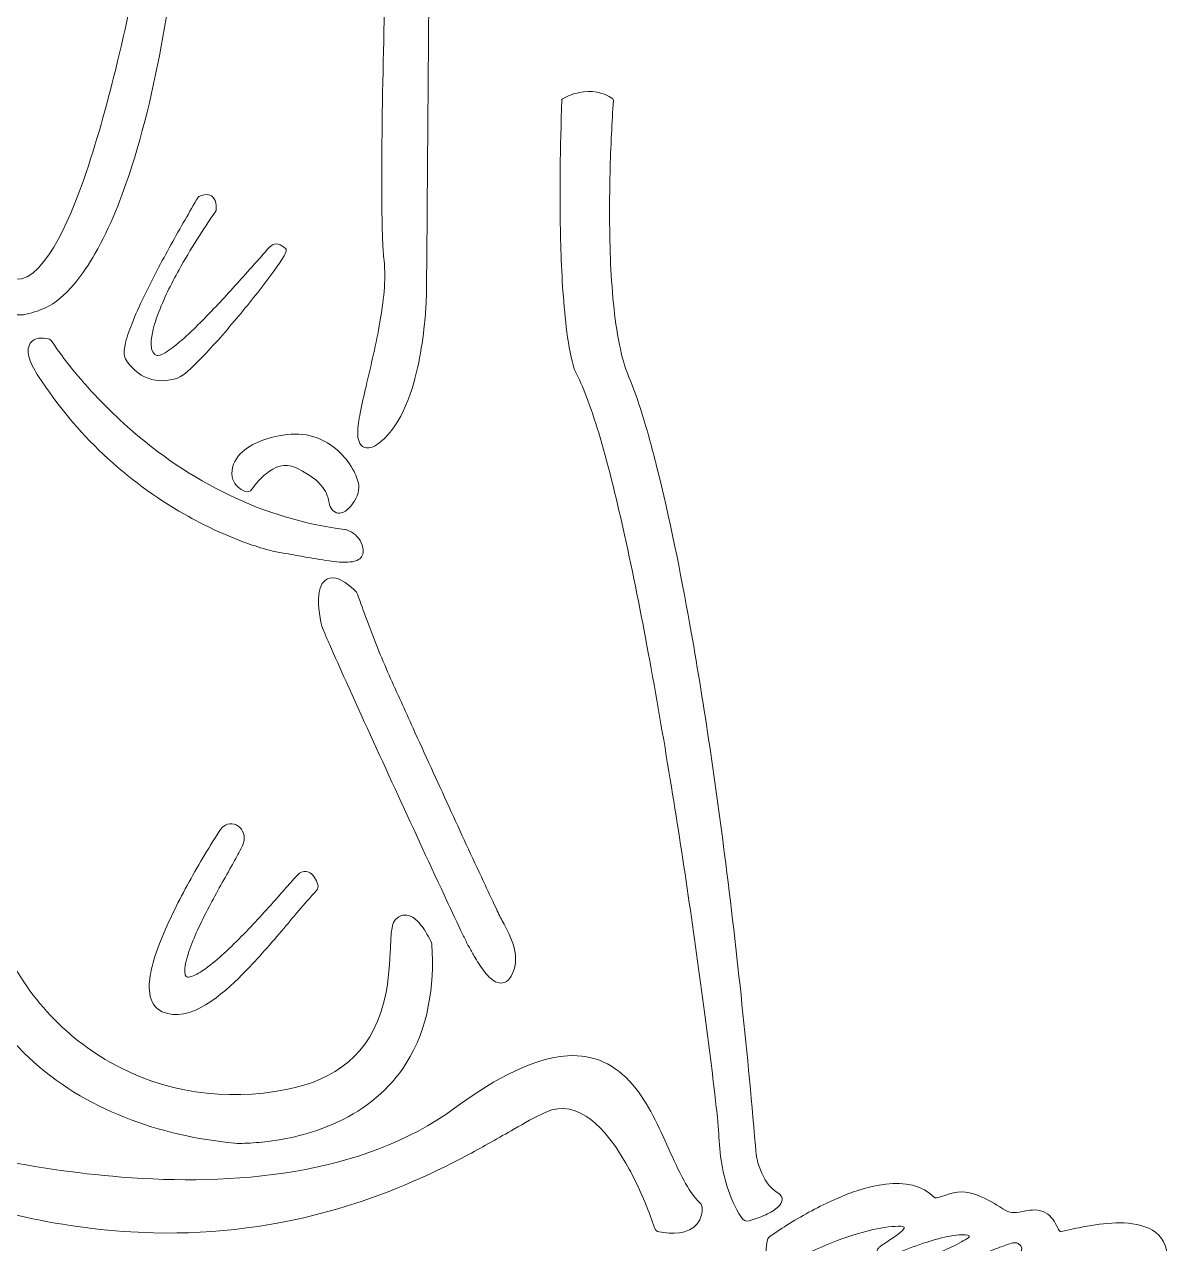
# Model space of a CAD drawing. Header units: millimetres. Extents: x -347 to 341, y -476 to 479.
# Drawn here: x -3.3 to 341.2, y -288.5 to 77.8 of the extents above; entities that cross this region are included whole.
import ezdxf

# ---------------------------------------------------------------- set-up
doc = ezdxf.new("R2010")
doc.units = ezdxf.units.MM
doc.header["$MEASUREMENT"] = 0
doc.layers.add('Layer 1', color=7, linetype='Continuous')

msp = doc.modelspace()

# ---------------------------------------------------------------- linework, layer by layer
at = {"layer": 'Layer 1', "color": 250, "lineweight": 9}
for points, knots in [([(49.1894, 209.4823), (50.701, 212.0393), (53.1445, 212.8694), (55.8336, 211.8998), (56.9492, 211.4977), (58.2101, 210.7267), (59.1011, 209.9057), (59.5579, 209.4837), (59.7566, 208.8995), (59.664, 208.2741), (57.852, 196.0679), (55.9609, 183.8694), (54.0611, 171.6798), (49.2806, 141.0073), (44.3392, 110.3605), (39.2462, 79.7394), (36.7406, 64.6799), (33.5169, 49.4369), (28.8672, 34.9197), (26.02, 26.0263), (22.496, 16.9403), (17.8523, 8.8818), (14.6074, 3.2498), (9.0711, -4.6374), (2.9749, -7.3187), (0.9247, -8.2188), (-1.3975, -9.0855), (-3.6146, -9.3858), (-6.4996, -9.7791), (-9.5195, -9.0355), (-10.0432, -5.5902), (-10.3436, -3.613), (-10.1449, -1.4807), (-8.7215, 0.0036), (-8.1218, 0.6242), (-7.2372, 1.1449), (-6.3841, 1.2723), (-6.2402, 1.2935), (-6.1141, 1.2983), (-5.9685, 1.2814), (3.4425, 0.3252), (12.1156, 24.4721), (14.5074, 31.2757), (18.303, 42.0751), (21.3607, 53.2842), (24.1032, 64.4174), (27.2309, 77.1277), (29.9507, 89.9606), (32.4503, 102.8193), (37.1183, 126.8388), (41.0352, 151.0674), (44.5031, 175.3068), (46.0935, 186.4234), (47.6294, 197.5961), (48.9451, 208.7522), (48.9772, 209.0238), (49.0529, 209.2485), (49.1894, 209.4823)], [0, 0, 0, 0, 0.05263158, 0.05263158, 0.05263158, 0.10526316, 0.10526316, 0.10526316, 0.15789474, 0.15789474, 0.15789474, 0.21052632, 0.21052632, 0.21052632, 0.26315789, 0.26315789, 0.26315789, 0.31578947, 0.31578947, 0.31578947, 0.36842105, 0.36842105, 0.36842105, 0.42105263, 0.42105263, 0.42105263, 0.47368421, 0.47368421, 0.47368421, 0.52631579, 0.52631579, 0.52631579, 0.57894737, 0.57894737, 0.57894737, 0.63157895, 0.63157895, 0.63157895, 0.68421053, 0.68421053, 0.68421053, 0.73684211, 0.73684211, 0.73684211, 0.78947368, 0.78947368, 0.78947368, 0.84210526, 0.84210526, 0.84210526, 0.89473684, 0.89473684, 0.89473684, 0.94736842, 0.94736842, 0.94736842, 1, 1, 1, 1]), ([(123.9717, 155.5931), (123.172, 155.0238), (122.2536, 153.9842), (121.6681, 153.1983), (120.0882, 151.0826), (119.1412, 148.6073), (118.9273, 145.9304), (118.8543, 145.0198), (118.8435, 144.0623), (118.8209, 143.147), (118.7709, 141.2712), (118.7374, 139.3923), (118.707, 137.5168), (118.607, 131.528), (118.5388, 125.5366), (118.4749, 119.5496), (118.2881, 102.4202), (118.1516, 85.2893), (118.0151, 68.1613), (117.8816, 51.3357), (117.7586, 34.5098), (117.6174, 17.6853), (117.5718, 12.0746), (117.5235, 6.4643), (117.4626, 0.8506), (117.443, -0.784), (117.4248, -2.4247), (117.3974, -4.0607), (117.3853, -4.7479), (117.4049, -5.575), (117.3336, -6.2534), (117.264, -6.8954), (117.2349, -7.5647), (117.1863, -8.2097), (117.0893, -9.5362), (116.9771, -10.8579), (116.8433, -12.1797), (116.449, -16.08), (115.8888, -19.9774), (115.0982, -23.8125), (113.4075, -32.0241), (110.1734, -42.3045), (103.6265, -47.6269), (102.347, -48.6679), (100.5306, -49.9123), (98.8352, -49.2598), (97.1371, -48.6088), (96.7881, -46.6633), (96.7881, -45.003), (96.7881, -43.0559), (97.1675, -40.8993), (97.5317, -38.99), (98.0433, -36.3025), (98.6653, -33.6253), (99.2846, -30.9635), (100.7854, -24.5166), (102.3366, -18.0802), (103.464, -11.5485), (104.4658, -5.748), (105.3355, 0.9732), (104.6875, 6.8525), (104.4915, 8.6253), (104.3898, 10.4326), (104.305, 12.2159), (104.1925, 14.6637), (104.129, 17.1133), (104.0833, 19.5628), (103.9651, 26.0476), (103.9769, 32.5428), (104.0273, 39.0309), (104.1529, 55.3922), (104.5354, 71.7674), (104.9892, 88.1213), (105.4129, 103.2244), (105.9075, 118.3295), (106.4903, 133.4265), (106.6816, 138.3361), (106.8772, 143.2457), (107.1063, 148.1536), (107.1732, 149.5713), (107.2414, 150.987), (107.3218, 152.4047), (107.357, 152.9767), (107.3718, 153.9024), (107.5026, 154.4471), (107.7452, 155.4593), (108.6074, 156.8801), (109.1568, 157.7555), (110.0947, 159.2445), (111.1631, 160.6953), (112.327, 162.0035), (113.4971, 163.3192), (114.9344, 164.6744), (116.5004, 165.4501), (118.2593, 166.3212), (120.1609, 166.4016), (121.7347, 165.0812), (123.4784, 163.6213), (124.8505, 161.6741), (125.034, 159.2931), (125.1083, 158.3353), (124.9657, 157.1426), (124.5393, 156.2699), (124.4011, 155.9861), (124.2237, 155.7752), (123.9717, 155.5931)], [0, 0, 0, 0, 0.02857143, 0.02857143, 0.02857143, 0.05714286, 0.05714286, 0.05714286, 0.08571429, 0.08571429, 0.08571429, 0.11428571, 0.11428571, 0.11428571, 0.14285714, 0.14285714, 0.14285714, 0.17142857, 0.17142857, 0.17142857, 0.2, 0.2, 0.2, 0.22857143, 0.22857143, 0.22857143, 0.25714286, 0.25714286, 0.25714286, 0.28571429, 0.28571429, 0.28571429, 0.31428571, 0.31428571, 0.31428571, 0.34285714, 0.34285714, 0.34285714, 0.37142857, 0.37142857, 0.37142857, 0.4, 0.4, 0.4, 0.42857143, 0.42857143, 0.42857143, 0.45714286, 0.45714286, 0.45714286, 0.48571429, 0.48571429, 0.48571429, 0.51428571, 0.51428571, 0.51428571, 0.54285714, 0.54285714, 0.54285714, 0.57142857, 0.57142857, 0.57142857, 0.6, 0.6, 0.6, 0.62857143, 0.62857143, 0.62857143, 0.65714286, 0.65714286, 0.65714286, 0.68571429, 0.68571429, 0.68571429, 0.71428571, 0.71428571, 0.71428571, 0.74285714, 0.74285714, 0.74285714, 0.77142857, 0.77142857, 0.77142857, 0.8, 0.8, 0.8, 0.82857143, 0.82857143, 0.82857143, 0.85714286, 0.85714286, 0.85714286, 0.88571429, 0.88571429, 0.88571429, 0.91428571, 0.91428571, 0.91428571, 0.94285714, 0.94285714, 0.94285714, 0.97142857, 0.97142857, 0.97142857, 1, 1, 1, 1]), ([(216.4919, -261.8889), (213.9058, -231.6915), (210.8038, -201.5393), (206.9568, -171.4845), (204.0096, -148.4468), (200.6404, -125.4565), (196.5518, -102.604), (193.6958, -86.6235), (190.5256, -70.6825), (186.5644, -54.9523), (185.2136, -49.5906), (183.7689, -44.2503), (182.1238, -38.9778), (180.9824, -35.3251), (179.761, -31.6768), (178.2569, -28.1663), (176.9351, -25.0735), (176.0746, -21.7181), (175.4008, -18.414), (174.572, -14.3545), (174.0257, -10.2298), (173.6132, -6.1048), (172.7009, 3.0329), (172.434, 12.2388), (172.4293, 21.4187), (172.4232, 29.2573), (172.6283, 37.1003), (172.9982, 44.9311), (173.1577, 48.2942), (173.3338, 51.6604), (173.5872, 55.0188), (173.601, 55.1935), (173.5449, 55.3209), (173.4067, 55.4226), (170.4139, 57.6549), (166.8565, 58.1087), (163.3038, 57.3468), (161.6587, 56.9934), (159.745, 56.3254), (158.2928, 55.4469), (158.1485, 55.3587), (158.0833, 55.2449), (158.0756, 55.0689), (157.6096, 41.1067), (157.3853, 27.1281), (157.7387, 13.1599), (157.9482, 4.8692), (158.3367, -3.4383), (159.2639, -11.6837), (159.7132, -15.681), (160.2626, -19.7513), (161.2596, -23.647), (161.5222, -24.6788), (161.8546, -26.0053), (162.3476, -26.9327), (163.7454, -29.5658), (164.8806, -32.3583), (165.9202, -35.1626), (167.2785, -38.8261), (168.4637, -42.5579), (169.5716, -46.3113), (172.411, -55.9388), (174.7467, -65.7198), (176.9199, -75.5312), (179.5242, -87.2958), (181.8582, -99.1243), (184.0527, -110.9829), (186.3988, -123.655), (188.5784, -136.3606), (190.6499, -149.0827), (194.4273, -172.3116), (197.8631, -195.604), (200.9546, -218.9433), (202.0395, -227.137), (203.0852, -235.3367), (204.0275, -243.5517), (204.3373, -246.2682), (204.6394, -248.9894), (204.905, -251.7102), (205.0597, -253.304), (205.2205, -254.8957), (205.2888, -256.4968), (205.5499, -262.6781), (206.647, -269.0264), (208.9601, -274.7479), (209.6064, -276.349), (211.6022, -280.6285), (212.9104, -281.5999), (213.4672, -282.0141), (215.3083, -281.3965), (215.8908, -281.2083), (217.4403, -280.7119), (218.9749, -280.0686), (220.4118, -279.2854), (221.5727, -278.654), (223.1421, -277.663), (223.8567, -276.4899), (224.7007, -275.103), (224.0557, -273.9481), (222.8022, -273.1741), (220.377, -271.6732), (218.7576, -269.049), (217.7241, -266.3842), (217.1916, -265.0108), (216.7179, -263.4384), (216.5027, -261.9723), (216.4996, -261.9436), (216.4966, -261.921), (216.4919, -261.8889)], [0, 0, 0, 0, 0.02777778, 0.02777778, 0.02777778, 0.05555556, 0.05555556, 0.05555556, 0.08333333, 0.08333333, 0.08333333, 0.11111111, 0.11111111, 0.11111111, 0.13888889, 0.13888889, 0.13888889, 0.16666667, 0.16666667, 0.16666667, 0.19444444, 0.19444444, 0.19444444, 0.22222222, 0.22222222, 0.22222222, 0.25, 0.25, 0.25, 0.27777778, 0.27777778, 0.27777778, 0.30555556, 0.30555556, 0.30555556, 0.33333333, 0.33333333, 0.33333333, 0.36111111, 0.36111111, 0.36111111, 0.38888889, 0.38888889, 0.38888889, 0.41666667, 0.41666667, 0.41666667, 0.44444444, 0.44444444, 0.44444444, 0.47222222, 0.47222222, 0.47222222, 0.5, 0.5, 0.5, 0.52777778, 0.52777778, 0.52777778, 0.55555556, 0.55555556, 0.55555556, 0.58333333, 0.58333333, 0.58333333, 0.61111111, 0.61111111, 0.61111111, 0.63888889, 0.63888889, 0.63888889, 0.66666667, 0.66666667, 0.66666667, 0.69444444, 0.69444444, 0.69444444, 0.72222222, 0.72222222, 0.72222222, 0.75, 0.75, 0.75, 0.77777778, 0.77777778, 0.77777778, 0.80555556, 0.80555556, 0.80555556, 0.83333333, 0.83333333, 0.83333333, 0.86111111, 0.86111111, 0.86111111, 0.88888889, 0.88888889, 0.88888889, 0.91666667, 0.91666667, 0.91666667, 0.94444444, 0.94444444, 0.94444444, 0.97222222, 0.97222222, 0.97222222, 1, 1, 1, 1]), ([(36.2973, -21.5694), (34.9951, -21.0548), (34.766, -19.431), (34.7583, -18.1654), (34.7448, -15.3455), (35.804, -11.9945), (36.7693, -9.3645), (38.4856, -4.6935), (40.7379, -0.2042), (43.1327, 4.1269), (46.4959, 10.2035), (50.2381, 16.048), (54.1719, 21.7404), (54.2202, 21.8117), (54.2385, 21.859), (54.2493, 21.9438), (54.3631, 22.856), (54.2706, 24.0534), (53.9351, 24.9062), (53.6347, 25.6712), (53.1215, 26.2645), (52.3538, 26.53), (51.3034, 26.8882), (50.079, 26.5239), (49.1029, 26.0915), (49.0089, 26.0506), (48.9603, 26.008), (48.9072, 25.9154), (47.5564, 23.6784), (46.2452, 21.4187), (44.9403, 19.153), (42.0674, 14.1616), (39.2671, 9.1216), (36.5902, 4.0147), (33.8176, -1.2787), (31.1069, -6.6559), (28.9125, -12.2375), (28.1144, -14.2667), (27.3417, -16.3943), (26.8988, -18.5418), (26.6545, -19.727), (26.3859, -21.5512), (27.0339, -22.6391), (28.6364, -25.3377), (30.9143, -27.4456), (33.816, -28.4988), (36.7054, -29.5458), (39.7908, -29.4002), (42.6789, -28.4275), (44.8035, -27.7126), (48.8829, -23.424), (50.528, -21.6968), (54.4344, -17.5991), (58.1297, -13.2862), (61.7415, -8.9064), (65.1338, -4.7935), (68.4601, -0.6154), (71.5911, 3.7157), (72.6034, 5.1165), (73.6139, 6.5295), (74.5002, 8.0182), (74.7539, 8.4432), (75.0178, 8.9), (75.2016, 9.3659), (75.3472, 9.7362), (75.4655, 10.2309), (75.0908, 10.4904), (74.4306, 10.9488), (73.6761, 11.6165), (72.9054, 11.8395), (71.8188, 12.1581), (70.9113, 11.5617), (70.166, 10.7846), (69.5588, 10.1579), (68.999, 9.4781), (68.4239, 8.8196), (67.2644, 7.4962), (66.1078, 6.1744), (64.9425, 4.8554), (61.6189, 1.0888), (58.2571, -2.643), (54.8152, -6.293), (51.3173, -10.0052), (47.7537, -13.6791), (43.928, -17.0301), (42.5303, -18.2549), (41.0839, -19.4614), (39.5266, -20.4629), (38.8272, -20.9136), (37.6099, -21.6268), (36.801, -21.6559), (36.6206, -21.662), (36.4659, -21.6346), (36.2973, -21.5694)], [0, 0, 0, 0, 0.03225806, 0.03225806, 0.03225806, 0.06451613, 0.06451613, 0.06451613, 0.09677419, 0.09677419, 0.09677419, 0.12903226, 0.12903226, 0.12903226, 0.16129032, 0.16129032, 0.16129032, 0.19354839, 0.19354839, 0.19354839, 0.22580645, 0.22580645, 0.22580645, 0.25806452, 0.25806452, 0.25806452, 0.29032258, 0.29032258, 0.29032258, 0.32258065, 0.32258065, 0.32258065, 0.35483871, 0.35483871, 0.35483871, 0.38709677, 0.38709677, 0.38709677, 0.41935484, 0.41935484, 0.41935484, 0.4516129, 0.4516129, 0.4516129, 0.48387097, 0.48387097, 0.48387097, 0.51612903, 0.51612903, 0.51612903, 0.5483871, 0.5483871, 0.5483871, 0.58064516, 0.58064516, 0.58064516, 0.61290323, 0.61290323, 0.61290323, 0.64516129, 0.64516129, 0.64516129, 0.67741935, 0.67741935, 0.67741935, 0.70967742, 0.70967742, 0.70967742, 0.74193548, 0.74193548, 0.74193548, 0.77419355, 0.77419355, 0.77419355, 0.80645161, 0.80645161, 0.80645161, 0.83870968, 0.83870968, 0.83870968, 0.87096774, 0.87096774, 0.87096774, 0.90322581, 0.90322581, 0.90322581, 0.93548387, 0.93548387, 0.93548387, 0.96774194, 0.96774194, 0.96774194, 1, 1, 1, 1]), ([(0.9504, -27.922), (-0.1088, -26.3726), (-1.2093, -24.3437), (-1.7769, -22.5408), (-2.2472, -21.0488), (-2.4672, -19.2945), (-1.534, -17.9363), (-0.3079, -16.1469), (2.0052, -16.2378), (3.8476, -16.6341), (4.3179, -16.7342), (4.6869, -16.9984), (4.9507, -17.414), (5.4197, -18.1593), (5.9296, -18.8938), (6.4367, -19.6131), (7.8132, -21.5708), (9.267, -23.4801), (10.7604, -25.3437), (15.8869, -31.7342), (21.6084, -37.7091), (27.6938, -43.112), (46.3151, -59.648), (68.4466, -70.8494), (92.912, -73.9213), (92.9712, -73.9287), (93.0215, -73.9378), (93.0789, -73.95), (93.9108, -74.1426), (94.85, -74.6176), (95.542, -75.1156), (97.1901, -76.3053), (98.1902, -78.0429), (98.4318, -80.1175), (98.5683, -81.3074), (98.0433, -82.344), (97.0688, -82.9616), (96.3299, -83.4306), (95.4177, -83.6171), (94.5662, -83.7023), (92.5404, -83.9009), (90.1925, -83.6323), (88.1758, -83.3668), (85.6823, -83.0329), (83.1993, -82.5866), (80.7227, -82.1376), (78.6222, -81.7595), (76.499, -81.3453), (74.385, -81.0645), (72.9811, -80.8794), (71.5198, -80.5182), (70.1494, -80.1526), (67.8972, -79.5498), (65.6662, -78.8292), (63.4704, -78.0399), (57.0188, -75.7211), (50.7118, -72.7482), (44.7291, -69.3333), (27.1687, -59.3111), (12.1034, -45.2564), (0.9504, -27.922)], [0, 0, 0, 0, 0.05, 0.05, 0.05, 0.1, 0.1, 0.1, 0.15, 0.15, 0.15, 0.2, 0.2, 0.2, 0.25, 0.25, 0.25, 0.3, 0.3, 0.3, 0.35, 0.35, 0.35, 0.4, 0.4, 0.4, 0.45, 0.45, 0.45, 0.5, 0.5, 0.5, 0.55, 0.55, 0.55, 0.6, 0.6, 0.6, 0.65, 0.65, 0.65, 0.7, 0.7, 0.7, 0.75, 0.75, 0.75, 0.8, 0.8, 0.8, 0.85, 0.85, 0.85, 0.9, 0.9, 0.9, 0.95, 0.95, 0.95, 1, 1, 1, 1]), ([(62.968, -62.5222), (61.4277, -61.9168), (59.8843, -60.5798), (59.2846, -58.9651), (58.4227, -56.6308), (59.4592, -53.767), (60.8965, -51.9324), (63.9772, -48.0047), (69.7805, -46.3278), (74.3745, -45.5538), (80.7649, -44.4763), (86.8098, -46.2427), (91.519, -50.8853), (93.1641, -52.5105), (94.6058, -54.4472), (95.6758, -56.5291), (96.3434, -57.8252), (97.1357, -59.7297), (97.1357, -61.2231), (97.1357, -63.4406), (95.6606, -66.0658), (94.1355, -67.5531), (93.2854, -68.3802), (92.1792, -69.0935), (90.9666, -68.9995), (89.3306, -68.8674), (88.4775, -67.4575), (88.2075, -65.9111), (87.8524, -63.8822), (87.1892, -62.2553), (85.8522, -60.6906), (83.873, -58.3776), (80.7741, -56.6217), (78.1137, -55.3273), (74.9252, -53.7748), (71.8459, -55.0617), (69.2541, -57.1727), (67.7712, -58.3776), (66.0896, -60.1896), (65.0321, -61.8333), (64.5766, -62.5422), (63.736, -62.8229), (62.968, -62.5222)], [0, 0, 0, 0, 0.07142857, 0.07142857, 0.07142857, 0.14285714, 0.14285714, 0.14285714, 0.21428571, 0.21428571, 0.21428571, 0.28571429, 0.28571429, 0.28571429, 0.35714286, 0.35714286, 0.35714286, 0.42857143, 0.42857143, 0.42857143, 0.5, 0.5, 0.5, 0.57142857, 0.57142857, 0.57142857, 0.64285714, 0.64285714, 0.64285714, 0.71428571, 0.71428571, 0.71428571, 0.78571429, 0.78571429, 0.78571429, 0.85714286, 0.85714286, 0.85714286, 0.92857143, 0.92857143, 0.92857143, 1, 1, 1, 1]), ([(96.7168, -93.3329), (97.5939, -95.922), (98.5379, -98.5036), (99.4924, -101.0623), (101.5807, -106.6639), (103.8026, -112.2333), (106.2248, -117.6892), (108.5905, -123.0147), (111.0083, -128.3233), (113.4167, -133.6289), (117.0119, -141.5479), (120.6224, -149.4577), (124.2433, -157.3615), (127.667, -164.8311), (131.0984, -172.2994), (134.5676, -179.7447), (135.785, -182.3595), (137.005, -184.9699), (138.245, -187.5711), (138.8717, -188.8837), (139.509, -190.2862), (140.2087, -191.558), (143.0025, -196.6405), (146.0271, -202.4316), (142.8782, -208.1561), (141.8463, -210.032), (140.0705, -210.7574), (138.1599, -209.83), (136.7668, -209.1532), (135.5255, -207.7068), (134.5936, -206.4611), (133.5736, -205.0998), (132.6617, -203.623), (131.8011, -202.1478), (131.2457, -201.1964), (130.7129, -200.1584), (130.1243, -199.2418), (129.8314, -198.788), (129.558, -198.1701), (129.3181, -197.6802), (128.8022, -196.6223), (128.2937, -195.5553), (127.7886, -194.487), (126.0932, -190.9143), (124.4194, -187.3268), (122.7486, -183.7407), (117.7981, -173.1235), (112.8886, -162.4833), (107.9959, -151.8357), (103.062, -141.1032), (98.1419, -130.357), (93.284, -119.5833), (91.6055, -115.8637), (89.93, -112.1394), (88.291, -108.3954), (87.7842, -107.2389), (87.2787, -106.0794), (86.7915, -104.9093), (86.5425, -104.316), (86.233, -103.621), (86.057, -102.9987), (85.2255, -100.0636), (84.6319, -95.353), (85.2694, -92.3875), (85.7262, -90.2583), (86.9753, -88.4598), (89.2532, -88.4584), (91.7859, -88.4568), (94.5436, -90.9141), (96.2721, -92.6183), (96.4816, -92.8261), (96.6212, -93.0477), (96.7168, -93.3329)], [0, 0, 0, 0, 0.04166667, 0.04166667, 0.04166667, 0.08333333, 0.08333333, 0.08333333, 0.125, 0.125, 0.125, 0.16666667, 0.16666667, 0.16666667, 0.20833333, 0.20833333, 0.20833333, 0.25, 0.25, 0.25, 0.29166667, 0.29166667, 0.29166667, 0.33333333, 0.33333333, 0.33333333, 0.375, 0.375, 0.375, 0.41666667, 0.41666667, 0.41666667, 0.45833333, 0.45833333, 0.45833333, 0.5, 0.5, 0.5, 0.54166667, 0.54166667, 0.54166667, 0.58333333, 0.58333333, 0.58333333, 0.625, 0.625, 0.625, 0.66666667, 0.66666667, 0.66666667, 0.70833333, 0.70833333, 0.70833333, 0.75, 0.75, 0.75, 0.79166667, 0.79166667, 0.79166667, 0.83333333, 0.83333333, 0.83333333, 0.875, 0.875, 0.875, 0.91666667, 0.91666667, 0.91666667, 0.95833333, 0.95833333, 0.95833333, 1, 1, 1, 1]), ([(55.5893, -164.0436), (56.6776, -162.4924), (58.5882, -161.937), (60.2772, -162.708), (62.0544, -163.5199), (62.8768, -165.4305), (62.6795, -167.3807), (62.5855, -168.2899), (61.8463, -169.6603), (61.4246, -170.4692), (60.6019, -172.0443), (59.7218, -173.5938), (58.8538, -175.1389), (56.4238, -179.4595), (53.9851, -183.7681), (51.7058, -188.1783), (50.5175, -190.4805), (49.3654, -192.8084), (48.3079, -195.1806), (47.3865, -197.2382), (46.5124, -199.3644), (45.8279, -201.5241), (45.4363, -202.7624), (44.1585, -207.1895), (45.2998, -208.2913), (45.6201, -208.5994), (46.4776, -208.3717), (46.8236, -208.267), (48.2592, -207.8223), (49.8343, -206.7918), (51.0608, -205.9117), (52.9867, -204.5352), (54.8213, -202.9553), (56.5772, -201.3511), (58.6291, -199.477), (60.6141, -197.5146), (62.5568, -195.5205), (66.2899, -191.684), (69.8852, -187.6954), (73.4335, -183.6724), (74.6809, -182.2595), (75.9192, -180.8391), (77.1744, -179.4322), (77.7116, -178.8267), (78.6509, -177.6884), (79.2976, -177.2408), (81.0109, -176.0538), (82.7472, -176.8826), (83.7943, -178.4973), (84.2011, -179.124), (84.5697, -179.9346), (84.7866, -180.6613), (84.9809, -181.3063), (84.8322, -181.9635), (84.3832, -182.452), (80.7802, -186.3693), (77.3656, -190.5275), (73.9116, -194.5856), (70.0842, -199.0837), (66.1882, -203.5773), (62.027, -207.745), (56.5681, -213.2097), (46.3833, -222.6812), (38.0957, -218.8538), (33.394, -216.6836), (33.8403, -210.6283), (34.7856, -206.3124), (35.4323, -203.3513), (36.449, -200.4132), (37.5555, -197.6072), (38.8059, -194.4413), (40.228, -191.3363), (41.7289, -188.2921), (44.5349, -182.5919), (47.652, -177.0208), (50.9061, -171.5845), (52.4099, -169.0684), (53.9516, -166.5445), (55.5558, -164.0936), (55.5666, -164.077), (55.5758, -164.0601), (55.5893, -164.0436)], [0, 0, 0, 0, 0.03703704, 0.03703704, 0.03703704, 0.07407407, 0.07407407, 0.07407407, 0.11111111, 0.11111111, 0.11111111, 0.14814815, 0.14814815, 0.14814815, 0.18518519, 0.18518519, 0.18518519, 0.22222222, 0.22222222, 0.22222222, 0.25925926, 0.25925926, 0.25925926, 0.2962963, 0.2962963, 0.2962963, 0.33333333, 0.33333333, 0.33333333, 0.37037037, 0.37037037, 0.37037037, 0.40740741, 0.40740741, 0.40740741, 0.44444444, 0.44444444, 0.44444444, 0.48148148, 0.48148148, 0.48148148, 0.51851852, 0.51851852, 0.51851852, 0.55555556, 0.55555556, 0.55555556, 0.59259259, 0.59259259, 0.59259259, 0.62962963, 0.62962963, 0.62962963, 0.66666667, 0.66666667, 0.66666667, 0.7037037, 0.7037037, 0.7037037, 0.74074074, 0.74074074, 0.74074074, 0.77777778, 0.77777778, 0.77777778, 0.81481481, 0.81481481, 0.81481481, 0.85185185, 0.85185185, 0.85185185, 0.88888889, 0.88888889, 0.88888889, 0.92592593, 0.92592593, 0.92592593, 0.96296296, 0.96296296, 0.96296296, 1, 1, 1, 1]), ([(-32.768, -182.0561), (-31.1077, -184.3249), (-29.3839, -186.6562), (-27.5459, -188.7763), (-27.2607, -189.1084), (-26.614, -189.8612), (-26.1238, -190.2997), (-22.3464, -189.9767), (-17.9014, -190.1602), (-14.5021, -192.0557), (-13.3121, -192.7219), (-11.837, -193.8981), (-11.2406, -195.2124), (-11.2285, -195.238), (-11.2193, -195.261), (-11.2072, -195.2884), (-4.5799, -211.7727), (7.2439, -225.4115), (22.3291, -233.9768), (38.6042, -243.2223), (57.1644, -245.7505), (75.3273, -242.2435), (90.0803, -239.3932), (100.5472, -231.5806), (104.5689, -216.239), (105.8923, -211.1882), (106.3369, -206.086), (106.5691, -200.8808), (106.6542, -199.0002), (106.6951, -197.0821), (106.8758, -195.2107), (107.0032, -193.8876), (107.2262, -192.1695), (108.1506, -191.1708), (109.4389, -189.7855), (111.1252, -189.4213), (112.8095, -190.2149), (114.086, -190.8143), (115.1695, -191.9861), (116.021, -193.1179), (117.1119, -194.5735), (118.1637, -196.405), (118.9104, -198.0914), (119.0047, -198.3022), (119.053, -198.5025), (119.0668, -198.7347), (119.8044, -211.1351), (118.0316, -223.7147), (111.3891, -234.2806), (106.3552, -242.286), (99.1907, -248.0558), (90.8558, -251.9592), (84.242, -255.0582), (77.0058, -256.9371), (69.8139, -257.8277), (67.4721, -258.1162), (65.1108, -258.3075), (62.7524, -258.3727), (61.8162, -258.4), (60.857, -258.4166), (59.9204, -258.3757), (59.8843, -258.3757), (59.8539, -258.3727), (59.8187, -258.371), (37.2852, -256.0583), (14.902, -248.5052), (-2.1259, -232.4882), (-7.1946, -227.7168), (-11.7582, -222.2048), (-15.3596, -216.1525), (-16.5766, -214.1037), (-17.6997, -211.9683), (-18.6559, -209.7756), (-19.2414, -208.4264), (-19.8272, -206.9483), (-20.1901, -205.5154), (-20.5074, -204.2679), (-20.9564, -202.755), (-21.6196, -201.6515), (-21.7166, -201.4937), (-21.9778, -201.0947), (-22.1825, -200.9278), (-22.3407, -200.9565), (-22.5045, -200.9643), (-22.6758, -200.9443), (-27.0164, -200.477), (-31.3733, -199.3313), (-35.1523, -197.0078), (-36.2572, -196.3263), (-37.2816, -195.56), (-38.2648, -194.7039), (-38.482, -194.5143), (-38.7807, -194.2244), (-39.0662, -193.965), (-39.1997, -194.065), (-39.3257, -194.1653), (-39.4196, -194.238), (-40.0193, -194.6978), (-40.6052, -195.1836), (-41.1894, -195.6661), (-42.7845, -196.9818), (-44.3779, -198.2948), (-46.0534, -199.5043), (-48.9975, -201.6319), (-53.9784, -204.8538), (-57.575, -202.6607), (-58.8103, -201.9066), (-59.3674, -200.6152), (-59.2127, -199.1536), (-59.085, -197.9349), (-58.4903, -196.724), (-57.868, -195.704), (-56.3381, -193.1909), (-54.0375, -190.7292), (-51.9904, -188.6563), (-48.8898, -185.5209), (-45.4661, -182.4372), (-42.0499, -179.6629), (-42.027, -179.643), (-42.0087, -179.6278), (-41.983, -179.6096), (-39.8507, -178.0449), (-37.4225, -178.13), (-35.2736, -179.5795), (-34.3735, -180.1849), (-33.3978, -181.1303), (-32.768, -182.0561)], [0, 0, 0, 0, 0.02380952, 0.02380952, 0.02380952, 0.04761905, 0.04761905, 0.04761905, 0.07142857, 0.07142857, 0.07142857, 0.0952381, 0.0952381, 0.0952381, 0.11904762, 0.11904762, 0.11904762, 0.14285714, 0.14285714, 0.14285714, 0.16666667, 0.16666667, 0.16666667, 0.19047619, 0.19047619, 0.19047619, 0.21428571, 0.21428571, 0.21428571, 0.23809524, 0.23809524, 0.23809524, 0.26190476, 0.26190476, 0.26190476, 0.28571429, 0.28571429, 0.28571429, 0.30952381, 0.30952381, 0.30952381, 0.33333333, 0.33333333, 0.33333333, 0.35714286, 0.35714286, 0.35714286, 0.38095238, 0.38095238, 0.38095238, 0.4047619, 0.4047619, 0.4047619, 0.42857143, 0.42857143, 0.42857143, 0.45238095, 0.45238095, 0.45238095, 0.47619048, 0.47619048, 0.47619048, 0.5, 0.5, 0.5, 0.52380952, 0.52380952, 0.52380952, 0.54761905, 0.54761905, 0.54761905, 0.57142857, 0.57142857, 0.57142857, 0.5952381, 0.5952381, 0.5952381, 0.61904762, 0.61904762, 0.61904762, 0.64285714, 0.64285714, 0.64285714, 0.66666667, 0.66666667, 0.66666667, 0.69047619, 0.69047619, 0.69047619, 0.71428571, 0.71428571, 0.71428571, 0.73809524, 0.73809524, 0.73809524, 0.76190476, 0.76190476, 0.76190476, 0.78571429, 0.78571429, 0.78571429, 0.80952381, 0.80952381, 0.80952381, 0.83333333, 0.83333333, 0.83333333, 0.85714286, 0.85714286, 0.85714286, 0.88095238, 0.88095238, 0.88095238, 0.9047619, 0.9047619, 0.9047619, 0.92857143, 0.92857143, 0.92857143, 0.95238095, 0.95238095, 0.95238095, 0.97619048, 0.97619048, 0.97619048, 1, 1, 1, 1]), ([(200.2383, -277.5812), (200.4265, -279.2506), (199.8193, -281.1674), (198.8084, -282.4543), (196.1359, -285.8614), (191.0263, -285.6671), (187.2732, -284.9961), (186.6222, -284.8796), (186.1214, -284.4302), (185.9133, -283.7778), (185.1835, -281.4799), (184.2821, -279.1489), (183.3759, -276.921), (181.3862, -272.0314), (179.0644, -267.1809), (176.328, -262.6947), (171.5461, -254.8548), (163.3146, -244.5106), (153.2467, -249.0194), (150.011, -250.4675), (146.783, -252.3704), (143.6948, -254.1355), (139.1677, -256.7198), (134.6528, -259.3059), (130.0544, -261.7524), (117.4109, -268.4831), (104.4628, -274.0481), (90.7753, -278.0607), (72.7446, -283.348), (54.1871, -285.7323), (35.458, -285.289), (11.0412, -284.7096), (-12.9479, -279.3902), (-35.9203, -270.9097), (-36.0507, -270.861), (-36.1568, -270.8066), (-36.2737, -270.7292), (-37.6137, -269.8413), (-38.9888, -268.3223), (-39.573, -266.788), (-40.1771, -265.2095), (-40.0298, -263.5765), (-39.1632, -262.1349), (-38.0296, -260.2529), (-35.8625, -258.9873), (-33.9532, -258.1267), (-33.5647, -257.9524), (-33.1792, -257.9294), (-32.7727, -258.051), (-31.2276, -258.5213), (-29.6586, -258.9433), (-28.1, -259.3562), (-23.9628, -260.4533), (-19.7924, -261.4412), (-15.6113, -262.3474), (-1.9634, -265.3037), (11.9561, -267.4191), (25.8574, -268.5135), (58.8355, -271.1117), (98.0585, -268.3114), (125.8901, -247.8268), (135.1822, -240.9883), (148.0625, -232.8267), (159.7511, -232.0952), (167.7687, -231.5972), (174.1838, -234.6478), (179.4073, -240.8139), (184.08, -246.3303), (187.229, -253.4905), (190.2205, -260.1164), (191.6439, -263.2671), (193.0751, -266.4569), (194.7354, -269.4801), (196.0937, -271.9554), (197.7066, -274.5066), (199.7072, -276.4747), (200.0167, -276.7798), (200.1896, -277.141), (200.2383, -277.5812)], [0, 0, 0, 0, 0.03846154, 0.03846154, 0.03846154, 0.07692308, 0.07692308, 0.07692308, 0.11538462, 0.11538462, 0.11538462, 0.15384615, 0.15384615, 0.15384615, 0.19230769, 0.19230769, 0.19230769, 0.23076923, 0.23076923, 0.23076923, 0.26923077, 0.26923077, 0.26923077, 0.30769231, 0.30769231, 0.30769231, 0.34615385, 0.34615385, 0.34615385, 0.38461538, 0.38461538, 0.38461538, 0.42307692, 0.42307692, 0.42307692, 0.46153846, 0.46153846, 0.46153846, 0.5, 0.5, 0.5, 0.53846154, 0.53846154, 0.53846154, 0.57692308, 0.57692308, 0.57692308, 0.61538462, 0.61538462, 0.61538462, 0.65384615, 0.65384615, 0.65384615, 0.69230769, 0.69230769, 0.69230769, 0.73076923, 0.73076923, 0.73076923, 0.76923077, 0.76923077, 0.76923077, 0.80769231, 0.80769231, 0.80769231, 0.84615385, 0.84615385, 0.84615385, 0.88461538, 0.88461538, 0.88461538, 0.92307692, 0.92307692, 0.92307692, 0.96153846, 0.96153846, 0.96153846, 1, 1, 1, 1]), ([(270.1215, -274.7644), (271.2051, -274.7827), (273.7864, -273.863), (274.5422, -273.5731), (277.6716, -272.3848), (281.053, -273.1271), (284.035, -274.4124), (286.6741, -275.552), (289.0054, -277.0954), (291.4394, -278.6161), (294.5083, -280.5285), (299.3631, -276.8541), (303.3787, -279.2611), (305.2546, -280.3842), (306.033, -281.8381), (307.0044, -283.7305), (307.153, -284.019), (307.4139, -284.5424), (307.6555, -284.7596), (307.7768, -284.8687), (307.9376, -284.8583), (308.091, -284.8431), (308.6586, -284.7961), (309.3701, -284.6123), (309.9317, -284.4893), (311.1169, -284.2329), (312.2991, -283.9703), (313.4874, -283.7305), (316.6941, -283.0811), (319.9542, -282.5543), (323.2201, -282.3631), (329.5258, -281.9898), (338.0941, -282.8429), (339.721, -290.6298), (341.2174, -297.7791), (336.1561, -303.6935), (330.9962, -307.6026), (328.6165, -309.4055), (325.9957, -310.981), (323.3292, -312.2754), (321.9619, -312.9416), (319.64, -314.0208), (318.145, -314.2333), (316.0965, -314.5246), (313.4148, -313.3484), (311.6467, -312.2906), (310.7696, -311.7642), (309.8391, -311.1114), (309.1289, -310.3586), (308.1988, -309.3737), (307.5855, -307.9412), (308.5157, -306.6998), (309.1032, -305.9136), (310.8983, -305.1274), (311.7771, -304.704), (313.4361, -303.9043), (315.1008, -303.1259), (316.7367, -302.2788), (318.3288, -301.4534), (320.0073, -300.532), (321.4473, -299.4454), (323.9195, -297.5804), (323.5252, -297.1206), (320.6249, -296.3843), (318.6339, -295.8806), (316.3921, -295.7214), (314.348, -295.665), (312.0018, -295.6045), (309.6296, -295.688), (307.2926, -295.8853), (305.558, -296.0309), (303.6912, -296.2296), (301.9901, -296.6168), (301.2373, -296.7898), (300.4315, -297.1037), (299.7121, -297.3966), (298.5783, -297.8504), (297.4599, -298.3589), (296.3507, -298.8765), (293.6234, -300.1513), (290.9265, -301.5217), (288.2405, -302.889), (285.7622, -304.1516), (283.2853, -305.4372), (280.7844, -306.6481), (279.9225, -307.061), (279.045, -307.4813), (278.1574, -307.8395), (277.4303, -308.1338), (276.5684, -308.4662), (275.7869, -308.2233), (274.5013, -307.8212), (273.4313, -306.3826), (272.8988, -305.1426), (272.6012, -304.4476), (272.4025, -303.6583), (272.5025, -302.8951), (272.6637, -301.6764), (273.5408, -300.8297), (274.7152, -300.7189), (275.0933, -300.6537), (275.6018, -300.4716), (275.969, -300.3516), (276.8597, -300.0587), (277.7459, -299.7445), (278.6264, -299.4181), (281.0938, -298.5092), (283.5495, -297.5226), (285.9625, -296.4695), (288.3922, -295.4072), (290.8674, -294.2581), (293.171, -292.9259), (294.9134, -291.918), (297.7893, -290.5689), (295.1411, -288.4883), (294.7539, -288.188), (293.9572, -288.2728), (293.5217, -288.3184), (293.0544, -288.3819), (292.2848, -288.6765), (291.8266, -288.8343), (290.6458, -289.2411), (289.4744, -289.6841), (288.307, -290.1273), (285.1111, -291.34), (281.9301, -292.5982), (278.7416, -293.8348), (275.6927, -295.017), (272.6272, -296.207), (269.5374, -297.2709), (268.5008, -297.6291), (267.4294, -297.9916), (266.3668, -298.2528), (265.2059, -298.541), (263.7172, -298.717), (263.1131, -297.304), (262.5637, -296.0188), (263.3969, -295.0261), (264.3865, -294.4206), (265.0055, -294.0399), (265.6961, -293.7179), (266.3563, -293.4145), (268.2656, -292.5404), (270.2141, -291.7407), (272.1369, -290.8953), (274.1523, -290.0091), (276.2133, -289.0803), (278.1331, -287.9876), (279.3548, -287.2909), (281.9831, -286.13), (279.2758, -285.8979), (277.5881, -285.7536), (275.6031, -286.0722), (273.9506, -286.4091), (271.4815, -286.9101), (269.0197, -287.6339), (266.6249, -288.4306), (263.875, -289.3458), (261.1585, -290.3838), (258.4829, -291.5038), (257.618, -291.8637), (256.7436, -292.2323), (255.8651, -292.5586), (255.6205, -292.6465), (255.3658, -292.7408), (255.1137, -292.806), (254.1062, -293.0624), (253.0558, -292.6026), (252.8023, -291.4569), (252.6675, -290.8362), (252.8496, -290.2182), (253.2591, -289.7601), (253.3548, -289.6509), (253.4612, -289.5567), (253.572, -289.4658), (253.745, -289.3259), (253.9315, -289.1955), (254.1153, -289.0712), (254.6143, -288.7296), (255.1276, -288.4032), (255.6357, -288.0724), (256.9683, -287.2014), (258.3144, -286.3074), (259.5604, -285.309), (262.7536, -282.7564), (259.7895, -283.2328), (257.2065, -283.421), (254.2396, -283.6396), (251.1542, -284.3376), (248.2874, -285.1421), (240.091, -287.4335), (231.8061, -291.1835), (224.4274, -295.515), (224.1544, -295.6741), (223.8841, -295.7485), (223.5702, -295.7485), (222.5215, -295.7485), (221.421, -295.2052), (220.7095, -294.4223), (219.0157, -292.56), (219.307, -289.6601), (219.8915, -287.3926), (220.002, -286.9602), (220.2297, -286.6233), (220.5835, -286.3712), (222.4684, -285.0161), (224.4717, -283.7335), (226.4414, -282.5195), (230.8212, -279.8122), (235.3909, -277.317), (240.0772, -275.2351), (248.6472, -271.4317), (262.4712, -266.8819), (270.1215, -274.7644)], [0, 0, 0, 0, 0.01408451, 0.01408451, 0.01408451, 0.02816901, 0.02816901, 0.02816901, 0.04225352, 0.04225352, 0.04225352, 0.05633803, 0.05633803, 0.05633803, 0.07042254, 0.07042254, 0.07042254, 0.08450704, 0.08450704, 0.08450704, 0.09859155, 0.09859155, 0.09859155, 0.11267606, 0.11267606, 0.11267606, 0.12676056, 0.12676056, 0.12676056, 0.14084507, 0.14084507, 0.14084507, 0.15492958, 0.15492958, 0.15492958, 0.16901408, 0.16901408, 0.16901408, 0.18309859, 0.18309859, 0.18309859, 0.1971831, 0.1971831, 0.1971831, 0.21126761, 0.21126761, 0.21126761, 0.22535211, 0.22535211, 0.22535211, 0.23943662, 0.23943662, 0.23943662, 0.25352113, 0.25352113, 0.25352113, 0.26760563, 0.26760563, 0.26760563, 0.28169014, 0.28169014, 0.28169014, 0.29577465, 0.29577465, 0.29577465, 0.30985915, 0.30985915, 0.30985915, 0.32394366, 0.32394366, 0.32394366, 0.33802817, 0.33802817, 0.33802817, 0.35211268, 0.35211268, 0.35211268, 0.36619718, 0.36619718, 0.36619718, 0.38028169, 0.38028169, 0.38028169, 0.3943662, 0.3943662, 0.3943662, 0.4084507, 0.4084507, 0.4084507, 0.42253521, 0.42253521, 0.42253521, 0.43661972, 0.43661972, 0.43661972, 0.45070423, 0.45070423, 0.45070423, 0.46478873, 0.46478873, 0.46478873, 0.47887324, 0.47887324, 0.47887324, 0.49295775, 0.49295775, 0.49295775, 0.50704225, 0.50704225, 0.50704225, 0.52112676, 0.52112676, 0.52112676, 0.53521127, 0.53521127, 0.53521127, 0.54929577, 0.54929577, 0.54929577, 0.56338028, 0.56338028, 0.56338028, 0.57746479, 0.57746479, 0.57746479, 0.5915493, 0.5915493, 0.5915493, 0.6056338, 0.6056338, 0.6056338, 0.61971831, 0.61971831, 0.61971831, 0.63380282, 0.63380282, 0.63380282, 0.64788732, 0.64788732, 0.64788732, 0.66197183, 0.66197183, 0.66197183, 0.67605634, 0.67605634, 0.67605634, 0.69014085, 0.69014085, 0.69014085, 0.70422535, 0.70422535, 0.70422535, 0.71830986, 0.71830986, 0.71830986, 0.73239437, 0.73239437, 0.73239437, 0.74647887, 0.74647887, 0.74647887, 0.76056338, 0.76056338, 0.76056338, 0.77464789, 0.77464789, 0.77464789, 0.78873239, 0.78873239, 0.78873239, 0.8028169, 0.8028169, 0.8028169, 0.81690141, 0.81690141, 0.81690141, 0.83098592, 0.83098592, 0.83098592, 0.84507042, 0.84507042, 0.84507042, 0.85915493, 0.85915493, 0.85915493, 0.87323944, 0.87323944, 0.87323944, 0.88732394, 0.88732394, 0.88732394, 0.90140845, 0.90140845, 0.90140845, 0.91549296, 0.91549296, 0.91549296, 0.92957746, 0.92957746, 0.92957746, 0.94366197, 0.94366197, 0.94366197, 0.95774648, 0.95774648, 0.95774648, 0.97183099, 0.97183099, 0.97183099, 0.98591549, 0.98591549, 0.98591549, 1, 1, 1, 1])]:
    msp.add_open_spline(points, degree=3, knots=knots, dxfattribs=at)

doc.saveas('drawing.dxf')
